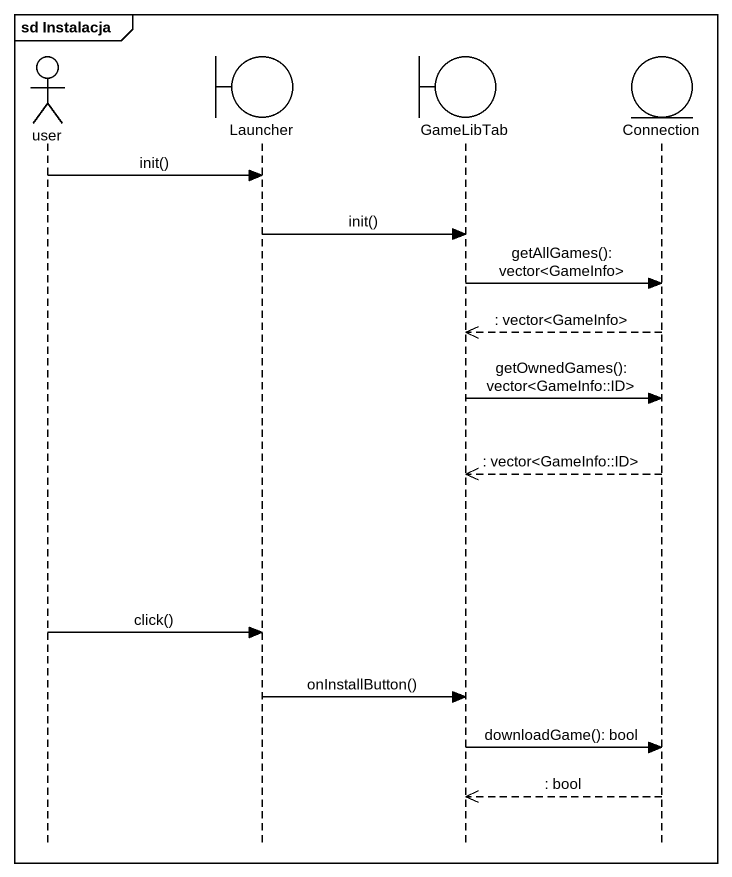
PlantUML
@startuml
mainframe sd Instalacja
hide footbox
actor user
boundary Launcher
boundary GameLibTab
entity Connection

user -> Launcher : init()
Launcher -> GameLibTab : init()
GameLibTab -> Connection : getAllGames(): vector<GameInfo>
Connection -->> GameLibTab : : vector<GameInfo>
GameLibTab -> Connection : getOwnedGames(): vector<GameInfo::ID>
Connection -->> GameLibTab : : vector<GameInfo::ID>
user -> Launcher : click()
Launcher -> GameLibTab : onInstallButton()
GameLibTab -> Connection : downloadGame(): bool
Connection -->> GameLibTab : : bool
@enduml
